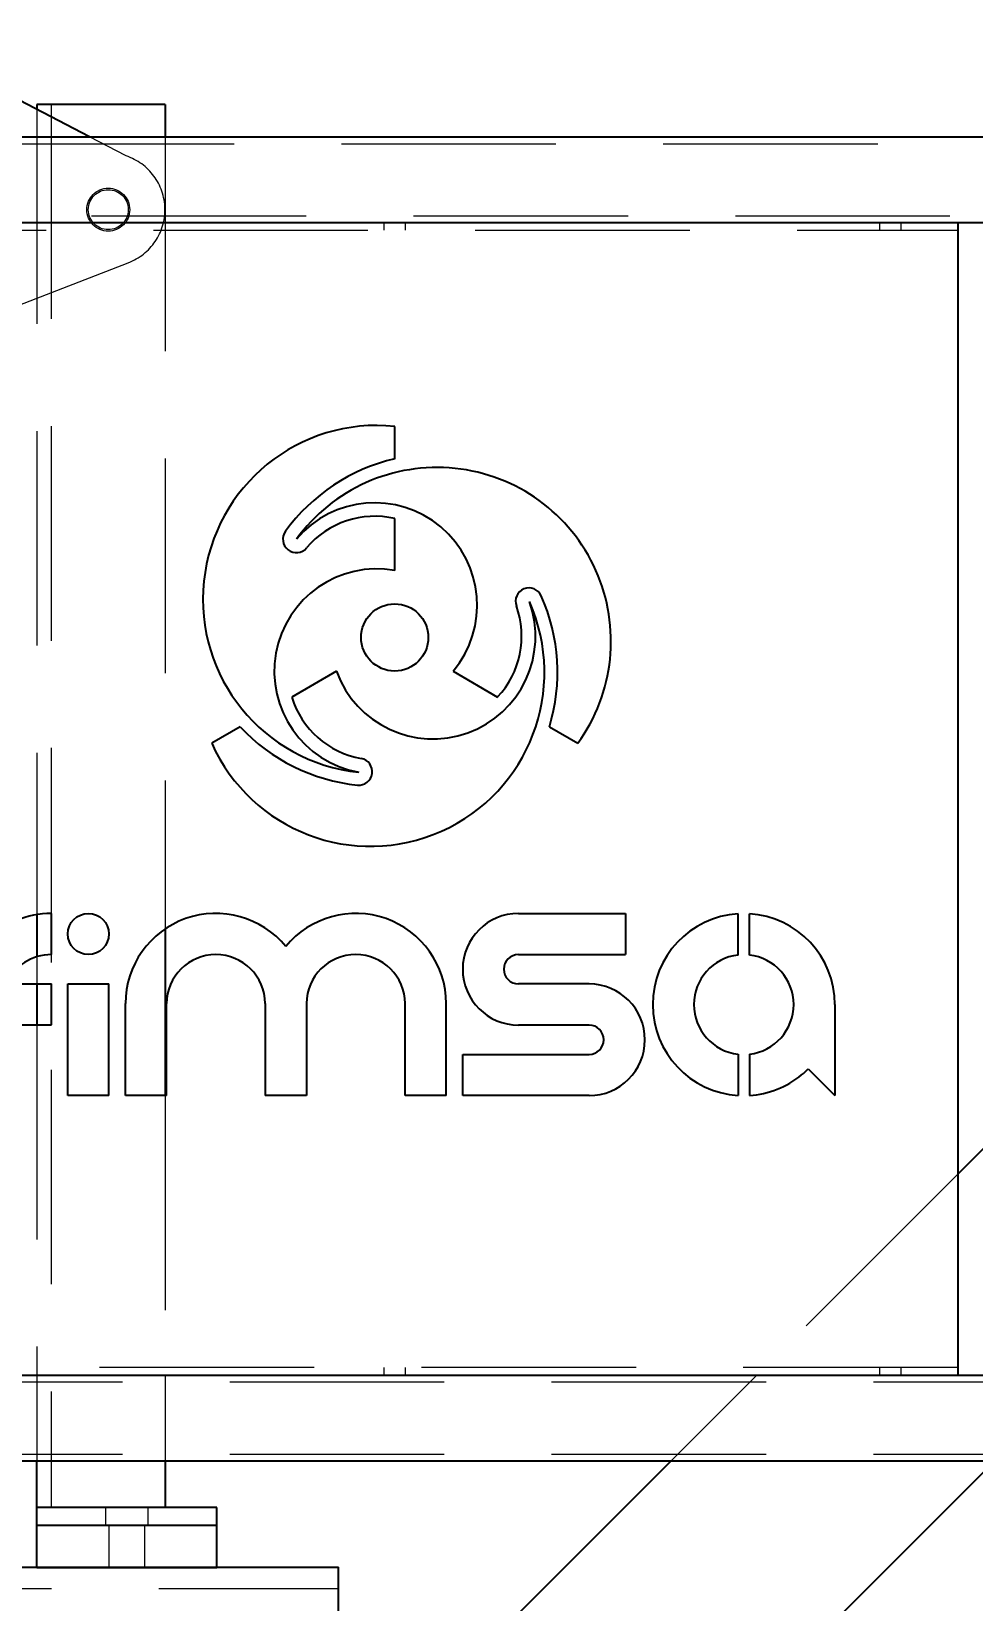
# Model space of a CAD drawing. Header units: millimetres. Extents: x 1293 to 41893, y 1011 to 26911.
# Drawn here: x 9057.3 to 9336.1, y 6651.9 to 7116.7 of the extents above; entities that cross this region are included whole.
import ezdxf

# ---------------------------------------------------------------- set-up
doc = ezdxf.new("R2010")
doc.units = ezdxf.units.MM
doc.header["$LTSCALE"] = 50
doc.linetypes.add('HIDDEN', pattern=[1.905, 1.27, -0.635])
doc.layers.add('CAPA_1', color=7, linetype='Continuous')
doc.styles.add('SLDTEXTSTYLE0', font='TXT', dxfattribs={"width": 0.75})
doc.dimstyles.new('SLDDIMSTYLE0', dxfattribs={"dimtxt": 100, "dimasz": 100, "dimexe": 0, "dimexo": 0.0625, "dimgap": 25, "dimtad": 2, "dimdec": 0, "dimlfac": 1.5, "dimrnd": 1e-09, "dimzin": 12, "dimdsep": 46, "dimtxsty": 'SLDTEXTSTYLE0', "dimsah": 1, "dimcen": 0.09, "dimadec": 0, "dimazin": 3, "dimtfac": 1, "dimtdec": 0, "dimtofl": 0, "dimtmove": 0, "dimatfit": 3, "dimfxl": 1, "dimfrac": 2, "dimtolj": 1, "dimtzin": 12, "dimarcsym": 0})

# ---------------------------------------------------------------- blocks, each defined once
blk = doc.blocks.new('_D_15')
at = {"layer": 'CAPA_1', "transparency": 16777216}
for p, q in [((6530.12, 8742.38), (6530.12, 9415.65)), ((16745.16, 6492), (16745.16, 9415.65)), ((6530.12, 9365.65), (16745.16, 9365.65))]:
    blk.add_line(p, q, dxfattribs=at)
for points in [[(6530.12, 9365.65), (6630.12, 9350.26), (6630.12, 9381.03)], [(16745.16, 9365.65), (16645.16, 9381.03), (16645.16, 9350.26)]]:
    blk.add_solid(points, dxfattribs=at)
at = {"layer": 'CAPA_1', "transparency": 16777216, "insert": (11452.92, 9494.55), "char_height": 100, "attachment_point": 1, "style": 'SLDTEXTSTYLE0'}
blk.add_mtext('15323', dxfattribs=at)

msp = doc.modelspace()

# ---------------------------------------------------------------- linework, layer by layer
at = {"color": 7, "linetype": 'Continuous', "lineweight": 25}
for p, q in [((9074.4877618, 7085.5262403), (9026.0198431, 7110.7639731)), ((9058.8799415, 7095.1161675), (9058.8799415, 7093.6533893)), ((9096.8799415, 7095.1161675), (9058.8799415, 7095.1161675)), ((9096.8799415, 7095.1161675), (9096.8799415, 7085.5262403)), ((7625.0421497, 7085.5262403), (10345.849483, 7085.5262403)), ((7648.4101497, 7060.1262403), (10322.481483, 7060.1262403)), ((9331.4791497, 7060.1262403), (9331.4791497, 6718.9262403)), ((9164.8458209, 6990.199486), (9164.8458209, 6999.797529)), ((9164.8458209, 6957.1576774), (9164.8458209, 6972.5263742)), ((9147.6131301, 6927.3097814), (9134.3485064, 6919.6514473)), ((9182.0785118, 6927.3097814), (9195.2661953, 6919.6958687)), ((9195.2766869, 6919.7030822), (9195.2661953, 6919.6958687)), ((9119.087801, 6910.8406749), (9110.6859355, 6905.9898556)), ((9210.5820507, 6910.8665263), (9210.5789589, 6910.8550405)), ((9210.5789589, 6910.8550405), (9219.0057064, 6905.9898556)), ((9058.8799415, 6855.2816674), (9058.8799415, 6842.8061098)), ((9063.1973997, 6843.4587129), (9063.1973997, 6855.6319725)), ((9201.4538581, 6855.6319725), (9233.0731033, 6855.6319725)), ((9233.0731033, 6855.6319725), (9233.0731033, 6843.4587129)), ((9266.4302403, 6843.320003), (9266.4302403, 6855.5398931)), ((9269.7902403, 6843.320003), (9269.7902403, 6855.5398931)), ((9096.8799415, 6851.0301707), (9096.8799415, 6801.7044326)), ((9201.4538581, 6843.4587129), (9233.0731033, 6843.4587129)), ((9049.8628177, 6834.8156986), (9063.1973997, 6834.8156986)), ((9058.8799415, 6834.8156986), (9058.8799415, 6822.6424391)), ((9063.1973997, 6822.6424391), (9063.1973997, 6834.8156986)), ((9068.0667036, 6834.8156986), (9080.2399631, 6834.8156986)), ((9068.0667036, 6801.7044326), (9068.0667036, 6834.8156986)), ((9080.2399631, 6801.7044326), (9080.2399631, 6834.8156986)), ((9222.3309983, 6834.7548323), (9201.4538581, 6834.7548323)), ((9085.109267, 6801.7044326), (9085.109267, 6828.972534)), ((9097.2825265, 6801.7044326), (9097.2825265, 6828.9407067)), ((9126.4975656, 6828.972534), (9126.4975656, 6801.7044326)), ((9138.6710558, 6828.972534), (9138.6710558, 6801.7044326)), ((9167.8860948, 6801.7044326), (9167.8860948, 6828.9407067)), ((9180.0593544, 6801.7044326), (9180.0593544, 6828.972534)), ((9295.0552382, 6828.6473195), (9295.0552382, 6801.7044181)), ((9048.5894883, 6822.6424391), (9063.1973997, 6822.6424391)), ((9222.3309983, 6822.5815728), (9201.4538581, 6822.5815728)), ((9184.9286582, 6801.7044326), (9184.9286582, 6813.8776922)), ((9184.9286582, 6813.8776922), (9222.3309983, 6813.8776922)), ((9266.4302403, 6813.974636), (9266.4302403, 6801.754746)), ((9269.7902403, 6813.974636), (9269.7902403, 6801.754746)), ((9287.1577328, 6809.6019234), (9295.0552382, 6801.7044181)), ((9359.4241497, 6806.4049396), (9331.4791497, 6778.4599396)), ((9080.2399631, 6801.7044326), (9068.0667036, 6801.7044326)), ((9097.2825265, 6801.7044326), (9085.109267, 6801.7044326)), ((9138.6710558, 6801.7044326), (9126.4975656, 6801.7044326)), ((9180.0593544, 6801.7044326), (9167.8860948, 6801.7044326)), ((9222.3309983, 6801.7044326), (9184.9286582, 6801.7044326)), ((8998.1458163, 6718.9262403), (9331.4791497, 6718.9262403)), ((10322.481483, 6718.8595736), (8998.1458163, 6718.8595736)), ((9058.8799415, 6718.9262403), (9058.8799415, 6718.8595736)), ((9096.8799415, 6718.9262403), (9096.8799415, 6718.8595736)), ((9271.9454504, 6718.9262403), (9271.8787837, 6718.8595736)), ((10322.481483, 6693.4595736), (8998.1458163, 6693.4595736)), ((9058.8799415, 6662.1602403), (9058.8799415, 6693.4595736)), ((9246.4787837, 6693.4595736), (9063.7688163, 6510.7496063)), ((9342.2681823, 6693.4595736), (9072.6015156, 6423.7929069)), ((9096.8799415, 6693.4595736), (9096.8799415, 6679.7828342)), ((9112.2132748, 6679.7828342), (9058.8799415, 6679.7828342)), ((9112.2132748, 6662.1602403), (9112.2132748, 6679.7828342)), ((9112.2132748, 6674.4911675), (9058.8799415, 6674.4911675)), ((9050.435483, 6662.1602403), (9148.215483, 6662.1602403)), ((9148.215483, 6595.1962729), (9148.215483, 6662.1602403))]:
    msp.add_line(p, q, dxfattribs=at)
at = {"color": 1, "linetype": 'HIDDEN', "lineweight": 18}
for p, q in [((9058.8799415, 7093.6533893), (9058.8799415, 6855.2816674)), ((9063.1132748, 7095.1161675), (9063.1132748, 6679.7828342)), ((9085.3332122, 7079.8789051), (9074.4877618, 7085.5262403)), ((9096.8799415, 7085.5262403), (9096.8799415, 6851.0301707)), ((7625.0421497, 7083.4942403), (10345.849483, 7083.4942403)), ((7646.3781497, 7062.1582403), (10324.513483, 7062.1582403)), ((8998.1458163, 7057.8489069), (9331.4791497, 7057.8489069)), ((9161.637483, 7060.1262403), (9161.637483, 7057.8489069)), ((9167.987483, 7057.8489069), (9167.987483, 7060.1262403)), ((9308.3041497, 7060.1262403), (9308.3041497, 7057.8489069)), ((9314.6541497, 7057.8489069), (9314.6541497, 7060.1262403)), ((9030.0183775, 7026.5445391), (9085.9646639, 7048.2605319)), ((9058.8799415, 6842.8061098), (9058.8799415, 6834.8156986)), ((9058.8799415, 6822.6424391), (9058.8799415, 6718.9262403)), ((9096.8799415, 6801.7044326), (9096.8799415, 6718.9262403)), ((9331.4791497, 6778.4599396), (9271.9454504, 6718.9262403)), ((9331.4791497, 6721.2035736), (8998.1458163, 6721.2035736)), ((9161.637483, 6721.2035736), (9161.637483, 6718.9262403)), ((9167.987483, 6718.9262403), (9167.987483, 6721.2035736)), ((9308.3041497, 6721.2035736), (9308.3041497, 6718.9262403)), ((9314.6541497, 6718.9262403), (9314.6541497, 6721.2035736)), ((10322.481483, 6716.8275736), (8998.1458163, 6716.8275736)), ((9058.8799415, 6718.8595736), (9058.8799415, 6693.4595736)), ((9096.8799415, 6718.8595736), (9096.8799415, 6693.4595736)), ((9271.8787837, 6718.8595736), (9246.4787837, 6693.4595736)), ((10322.481483, 6695.4915736), (8998.1458163, 6695.4915736)), ((9079.1966082, 6679.7828342), (9079.1966082, 6674.4911675)), ((9091.8966082, 6674.4911675), (9091.8966082, 6679.7828342)), ((9080.2549415, 6674.4911675), (9080.2549415, 6661.7911675)), ((9090.8382748, 6661.7911675), (9090.8382748, 6674.4911675)), ((9058.8799415, 6661.7911675), (9058.8799415, 6662.1602403)), ((9112.2132748, 6661.7911675), (9058.8799415, 6661.7911675)), ((9112.2132748, 6661.7911675), (9112.2132748, 6662.1602403)), ((8428.215483, 6655.8102403), (9148.215483, 6655.8102403))]:
    msp.add_line(p, q, dxfattribs=at)
for radius in [6.35, 5.9180893]:
    msp.add_circle((9080.0466082, 7063.9578342), radius, dxfattribs=at)
at = {"color": 7, "linetype": 'Continuous', "lineweight": 25}
for centre, radius in [((9164.812483, 6937.3300939), 9.9492987), ((9074.1533334, 6849.5453427), 6.0866298)]:
    msp.add_circle(centre, radius, dxfattribs=at)
at = {"color": 1, "linetype": 'HIDDEN', "lineweight": 18}
msp.add_arc((9080.0466082, 7063.9578342), 16.7758363, 290.656995138, 71.631213028, dxfattribs=at)
at = {"color": 7, "linetype": 'Continuous', "lineweight": 25}
for centre, radius, start, end in [((9159.5117515, 6948.6212865), 51.453475, 84.049580805, 264.049580805), ((9177.3528151, 6936.1974164), 55.431475, 103.03991702, 144.049580808), ((9177.3528151, 6936.1974164), 51.453475, 324.049580801, 144.049580808), ((9158.8892177, 6946.8573793), 30.329061, 319.870522318, 139.870522318), ((9158.8892177, 6946.8573793), 26.351061, 76.935491254, 139.870522319), ((9135.6999237, 6966.4049773), 3.978, 144.049580808, 319.870522319), ((9159.5117515, 6927.3013607), 30.329061, 79.870522318, 259.870522318), ((9204.5483503, 6948.004868), 3.978, 24.049580808, 199.870522319), ((9157.5613896, 6927.0361864), 55.431475, 343.03991702, 24.049580808), ((9157.6728962, 6926.9585372), 51.453475, 204.049580805, 24.049580805), ((9176.1364935, 6937.6185001), 30.329061, 199.870522318, 19.870522318), ((9176.0249869, 6937.6961493), 26.351061, 316.935491254, 19.870522319), ((9159.5232444, 6927.4367529), 26.351061, 197.18426077, 259.870522319), ((9159.5232444, 6948.7566787), 55.431475, 223.158253099, 264.049580808), ((9154.189175, 6897.5804362), 3.978, 264.049580808, 79.870522319), ((9063.1973997, 6828.8508014), 26.7811711, 90, 180.260436258), ((9111.8901614, 6828.8508014), 26.7811711, 39.401889806, 179.739563742), ((9153.27846, 6828.8508014), 26.7811711, 0.260436258, 140.598110194), ((9201.4538581, 6839.1067726), 16.5251999, 90, 270), ((9268.1102403, 6828.6473195), 26.9449979, 93.574666604, 266.425333396), ((9268.1102403, 6828.6473195), 26.9449979, 0, 86.425333396), ((9063.1973997, 6828.8508014), 14.6079115, 90, 155.899819674), ((9111.8901614, 6828.8508014), 14.6079115, 0.477470356, 179.647367386), ((9153.27846, 6828.8508014), 14.6079115, 0.352632614, 179.522529644), ((9201.4538581, 6839.1067726), 4.3519403, 90, 270), ((9268.1102403, 6828.6473195), 14.768549, 96.531835031, 263.468164969), ((9268.1102403, 6828.6473195), 14.768549, 276.531835031, 83.468164969), ((9222.3309983, 6818.2296325), 16.5251999, 270, 90), ((9222.3309983, 6818.2296325), 4.3519403, 270, 90), ((9275.7546814, 6820.143122), 15.5288908, 307.614017039, 317.249116079), ((9268.1102403, 6828.6473195), 26.9449979, 273.574666604, 309.453724639)]:
    msp.add_arc(centre, radius, start, end, dxfattribs=at)

# ---------------------------------------------------------------- dimensions: what is measured, and where the dimension line sits
at = {"layer": 'CAPA_1'}
dim = msp.add_linear_dim(base=(16745.1618891, 9365.6463094), p1=(6530.1246702, 8678.8772747), p2=(16745.1618891, 6428.5014528), dimstyle='SLDDIMSTYLE0', dxfattribs=at)
dim.commit()
dim.dimension.update_dxf_attribs({"geometry": '_D_15', "text_midpoint": (11637.6432797, 9365.6463094), "dimtype": 160})

doc.saveas('drawing.dxf')
